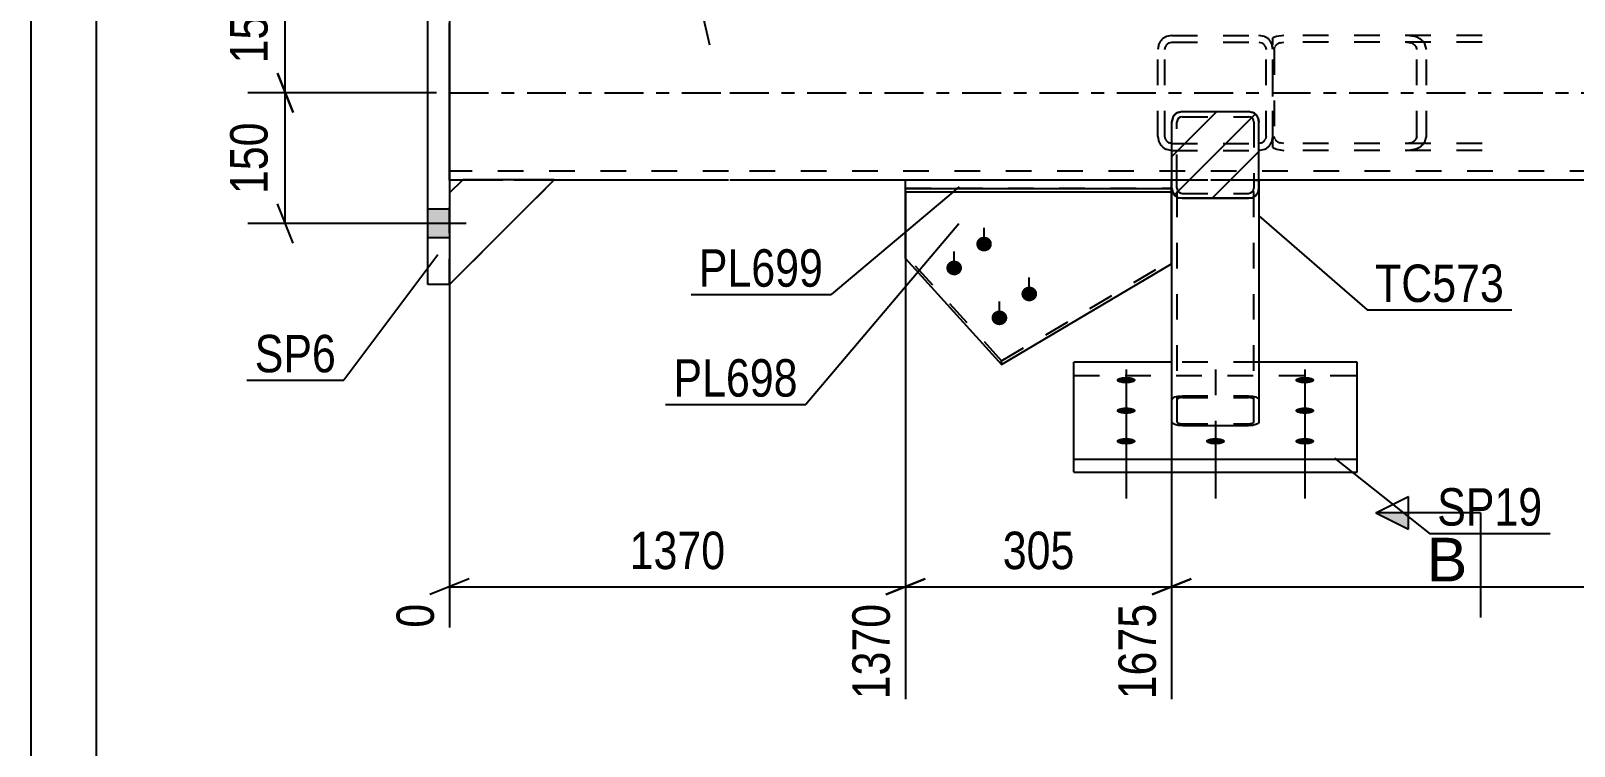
# Model space of a CAD drawing. Header units: millimetres. Extents: x 0 to 841, y 0 to 594.
# Drawn here: x 0 to 118, y 464.8 to 519.5 of the extents above; entities that cross this region are included whole.
import ezdxf

# ---------------------------------------------------------------- set-up
doc = ezdxf.new("R2010")
doc.units = ezdxf.units.MM
doc.linetypes.add('DXK_LINE_DOT2', pattern=[3.9198, 1.9599, -1.9599])
doc.linetypes.add('DXK_LINE_DOT3', pattern=[5.9187, 2.979, -0.9799, 0.9799, -0.9799])
doc.styles.add('Arial', font='ARIAL.TTF', dxfattribs={"height": 0.2})
doc.styles.add('Arial Narrow', font='ARIALN.TTF', dxfattribs={"height": 0.2})

# ---------------------------------------------------------------- blocks, each defined once
blk = doc.blocks.new('Unknown-761545321-1129 - 18537')
at = {"color": 5, "linetype": 'Continuous'}
for p, q in [((0, 594), (0, 0)), ((5, 589), (5, 5))]:
    blk.add_line(p, q, dxfattribs=at)
blk = doc.blocks.new('Part-761545321-2372 - 2342')
at = {"linetype": 'Continuous'}
h = blk.add_hatch(dxfattribs=at)
h.set_pattern_fill('', scale=0.7, style=0, pattern_type=0)
h.set_pattern_definition([(45, (93.6767, 506.9017), (-1.57154, 1.57154), [])])
h.paths.add_polyline_path([(93.42, 506.73), (93.68, 506.9), (93.85, 507.16), (93.91, 507.47), (93.91, 512.53), (93.85, 512.84), (93.68, 513.1), (93.42, 513.27), (93.11, 513.33), (88.04, 513.33), (87.74, 513.27), (87.48, 513.1), (87.31, 512.84), (87.24, 512.53), (87.24, 507.47), (87.31, 507.16), (87.48, 506.9), (87.74, 506.73)])
at = {"color": 7, "linetype": 'DXK_LINE_DOT2'}
for p, q in [((87.24, 512.53), (87.31, 512.84)), ((87.24, 508.09), (87.24, 512.53)), ((87.67, 512.69), (87.64, 512.53)), ((87.64, 508.09), (87.64, 512.53)), ((87.76, 512.82), (87.67, 512.69)), ((87.74, 513.27), (88.04, 513.33)), ((87.89, 512.9), (87.76, 512.82)), ((88.04, 512.93), (87.89, 512.9)), ((88.04, 513.33), (93.11, 513.33)), ((88.04, 512.93), (93.11, 512.93)), ((93.11, 513.33), (93.42, 513.27)), ((93.26, 512.9), (93.11, 512.93)), ((93.39, 512.82), (93.26, 512.9)), ((93.48, 512.69), (93.39, 512.82)), ((93.51, 512.53), (93.48, 512.69)), ((93.51, 512.53), (93.51, 508.09)), ((93.85, 512.84), (93.91, 512.53)), ((93.91, 508.09), (93.91, 512.53)), ((87.64, 508.09), (87.24, 508.09)), ((87.24, 507.47), (87.24, 508.09)), ((87.31, 507.16), (87.24, 507.47)), ((87.64, 507.47), (87.64, 508.09)), ((87.64, 507.47), (87.67, 507.31)), ((93.48, 507.31), (93.51, 507.47)), ((93.51, 508.09), (93.91, 508.09)), ((93.51, 508.09), (93.51, 507.47)), ((93.91, 507.47), (93.85, 507.16)), ((93.91, 508.09), (93.91, 507.47)), ((87.48, 506.9), (87.31, 507.16)), ((87.74, 506.73), (87.48, 506.9)), ((87.67, 507.31), (87.76, 507.18)), ((87.76, 507.18), (87.89, 507.1)), ((87.89, 507.1), (88.04, 507.07)), ((88.04, 507.07), (93.11, 507.07)), ((93.11, 507.07), (93.26, 507.1)), ((93.26, 507.1), (93.39, 507.18)), ((93.39, 507.18), (93.48, 507.31)), ((93.68, 506.9), (93.42, 506.73)), ((93.85, 507.16), (93.68, 506.9))]:
    blk.add_line(p, q, dxfattribs=at)
at = {"color": 2, "linetype": 'Continuous'}
for p, q in [((87.31, 512.84), (87.24, 512.53)), ((87.24, 507.47), (87.24, 512.53)), ((88.04, 513.33), (87.74, 513.27)), ((88.04, 513.33), (93.11, 513.33)), ((93.42, 513.27), (93.11, 513.33)), ((93.91, 512.53), (93.85, 512.84)), ((93.91, 507.47), (93.91, 512.53)), ((87.24, 507.47), (87.31, 507.16)), ((93.85, 507.16), (93.91, 507.47)), ((87.31, 507.16), (87.48, 506.9)), ((87.48, 506.9), (87.74, 506.73)), ((88.04, 506.67), (87.74, 506.73)), ((87.74, 506.73), (93.42, 506.73)), ((93.11, 506.67), (88.04, 506.67)), ((93.42, 506.73), (93.11, 506.67)), ((93.42, 506.73), (93.68, 506.9)), ((93.68, 506.9), (93.85, 507.16))]:
    blk.add_line(p, q, dxfattribs=at)
at = {"color": 7, "linetype": 'DXK_LINE_DOT2'}
for centre, start, end in [((88.04, 512.53), 112.5, 157.5), ((93.11, 512.53), 22.5, 67.5)]:
    blk.add_arc(centre, 0.8, start, end, dxfattribs=at)
at = {"color": 2, "linetype": 'Continuous'}
for centre, start, end in [((88.04, 512.53), 112.5, 157.5), ((93.11, 512.53), 22.5, 67.5)]:
    blk.add_arc(centre, 0.8, start, end, dxfattribs=at)
blk = doc.blocks.new('Part-761545321-2367 - 2342')
at = {"color": 2, "linetype": 'Continuous'}
for p, q in [((30.35, 500.09), (30.35, 529.43)), ((30.35, 529.43), (32.02, 529.43)), ((32.02, 529.43), (32.02, 500.09)), ((32.02, 500.09), (30.35, 500.09))]:
    blk.add_line(p, q, dxfattribs=at)
blk = doc.blocks.new('Part-761545321-2464 - 2342')
at = {"color": 7, "linetype": 'DXK_LINE_DOT2'}
for p, q in [((86.26, 518.5), (86.18, 518.09)), ((86.18, 511.43), (86.18, 518.09)), ((86.71, 518.09), (86.75, 518.3)), ((86.71, 511.43), (86.71, 518.09)), ((87.25, 519.16), (86.84, 519.08)), ((87.04, 518.59), (87.25, 518.63)), ((87.25, 519.16), (93.91, 519.16)), ((87.25, 518.63), (93.91, 518.63)), ((94.32, 519.08), (93.91, 519.16)), ((93.91, 518.63), (94.12, 518.59)), ((94.41, 518.3), (94.45, 518.09)), ((94.45, 511.43), (94.45, 518.09)), ((94.98, 518.09), (94.9, 518.5)), ((94.98, 511.43), (94.98, 518.09)), ((86.18, 511.43), (86.26, 511.02)), ((86.75, 511.22), (86.71, 511.43)), ((94.45, 511.43), (94.41, 511.22)), ((94.9, 511.02), (94.98, 511.43)), ((86.84, 510.44), (87.25, 510.36)), ((87.25, 510.89), (87.04, 510.94)), ((87.25, 510.89), (93.91, 510.89)), ((87.25, 510.36), (93.91, 510.36)), ((94.12, 510.94), (93.91, 510.89)), ((93.91, 510.36), (94.32, 510.44))]:
    blk.add_line(p, q, dxfattribs=at)
at = {"color": 7, "linetype": 'DXK_LINE_DOT3'}
blk.add_line((90.58, 514.76), (90.58, 514.76), dxfattribs=at)
at = {"color": 7, "linetype": 'DXK_LINE_DOT2'}
for centre, radius, start, end in [((87.25, 518.09), 1.07, 112.5, 157.5), ((87.25, 518.09), 0.533, 112.5, 157.5), ((93.91, 518.09), 0.533, 22.5, 67.5), ((93.91, 518.09), 1.07, 22.5, 67.5), ((87.25, 511.43), 1.07, 202.5, 247.5), ((87.25, 511.43), 0.533, 202.5, 247.5), ((93.91, 511.43), 0.533, 292.5, 337.5), ((93.91, 511.43), 1.07, 292.5, 337.5)]:
    blk.add_arc(centre, radius, start, end, dxfattribs=at)
blk = doc.blocks.new('Part-761545321-2466 - 2342')
at = {"color": 7, "linetype": 'DXK_LINE_DOT2'}
for p, q in [((95.24, 519.08), (94.98, 518.96)), ((94.98, 510.57), (94.98, 518.96)), ((95.07, 518.09), (95.12, 518.3)), ((95.07, 518.09), (95.07, 511.43)), ((95.82, 519.16), (95.24, 519.08)), ((95.53, 518.59), (95.82, 518.63)), ((110.98, 519.16), (95.82, 519.16)), ((110.98, 518.63), (95.82, 518.63)), ((105.79, 519.08), (105.22, 519.16)), ((105.22, 518.63), (105.5, 518.59)), ((105.91, 518.3), (105.97, 518.09)), ((105.97, 511.43), (105.97, 518.09)), ((106.72, 518.09), (106.6, 518.5)), ((106.72, 511.43), (106.72, 518.09)), ((95.12, 511.22), (95.07, 511.43)), ((105.97, 511.43), (105.91, 511.22)), ((106.6, 511.02), (106.72, 511.43)), ((94.98, 510.57), (95.24, 510.44)), ((95.24, 510.44), (95.82, 510.36)), ((95.82, 510.89), (95.53, 510.94)), ((110.98, 510.89), (95.82, 510.89)), ((110.98, 510.36), (95.82, 510.36)), ((105.5, 510.94), (105.22, 510.89)), ((105.22, 510.36), (105.79, 510.44))]:
    blk.add_line(p, q, dxfattribs=at)
for centre, radius, start, end in [((95.7, 517.92), 0.685, 103.9984, 146.7033), ((105.34, 517.92), 0.685, 33.2967, 76.0016), ((105.46, 517.75), 1.37, 33.2967, 76.0016), ((95.7, 511.6), 0.685, 213.2967, 256.0016), ((105.34, 511.6), 0.685, 283.9984, 326.7033), ((105.46, 511.77), 1.37, 283.9984, 326.7033)]:
    blk.add_arc(centre, radius, start, end, dxfattribs=at)
blk = doc.blocks.new('Part-761545321-2402 - 2342')
at = {"color": 2, "linetype": 'Continuous'}
for p, q in [((79.75, 485.73), (79.75, 494.15)), ((87.25, 494.15), (79.75, 494.15)), ((101.41, 494.15), (93.91, 494.15)), ((101.41, 485.73), (101.41, 494.15)), ((79.75, 486.74), (101.41, 486.74)), ((79.75, 485.73), (101.41, 485.73))]:
    blk.add_line(p, q, dxfattribs=at)
at = {"color": 7, "linetype": 'DXK_LINE_DOT2'}
for p, q in [((93.91, 494.15), (87.25, 494.15)), ((79.75, 493.14), (101.41, 493.14))]:
    blk.add_line(p, q, dxfattribs=at)
blk = doc.blocks.new('Part-761545321-2414 - 2342')
at = {"color": 7, "linetype": 'DXK_LINE_DOT2'}
for p, q in [((32.02, 507.1), (33.02, 508.1)), ((40.02, 508.1), (32.02, 500.1)), ((33.02, 508.1), (40.02, 508.1)), ((32.02, 500.1), (32.02, 507.1))]:
    blk.add_line(p, q, dxfattribs=at)
blk = doc.blocks.new('Part-761545321-2417 - 2342')
at = {"color": 2, "linetype": 'Continuous'}
for p, q in [((32.02, 507.1), (33.02, 508.1)), ((40.02, 508.1), (32.02, 500.1)), ((40.02, 508.1), (33.02, 508.1))]:
    blk.add_line(p, q, dxfattribs=at)
at = {"color": 7, "linetype": 'DXK_LINE_DOT2'}
blk.add_line((32.02, 500.1), (32.02, 507.1), dxfattribs=at)
blk = doc.blocks.new('Part-761545321-2420 - 2342')
at = {"color": 7, "linetype": 'DXK_LINE_DOT2'}
for p, q in [((32.02, 507.1), (33.02, 508.1)), ((40.02, 508.1), (32.02, 500.1)), ((33.02, 508.1), (40.02, 508.1)), ((32.02, 500.1), (32.02, 507.1))]:
    blk.add_line(p, q, dxfattribs=at)
blk = doc.blocks.new('Bolt-761545321-2508 - 2342')
at = {"linetype": 'Continuous'}
for points in [[(72.89, 503.75), (73.01, 503.74), (73.13, 503.71), (73.24, 503.65), (73.33, 503.57), (73.41, 503.47), (73.46, 503.37), (73.48, 503.25), (73.48, 503.13), (73.46, 503.02), (73.41, 502.91), (73.33, 502.81), (73.24, 502.73), (73.13, 502.68), (73.01, 502.64), (72.89, 502.63), (72.76, 502.64), (72.64, 502.68), (72.53, 502.73), (72.44, 502.81), (72.37, 502.91), (72.32, 503.02), (72.29, 503.13), (72.29, 503.25), (72.32, 503.37), (72.37, 503.47), (72.44, 503.57), (72.53, 503.65), (72.64, 503.71), (72.76, 503.74)], [(70.6, 501.93), (70.73, 501.91), (70.85, 501.88), (70.96, 501.82), (71.05, 501.74), (71.12, 501.65), (71.17, 501.54), (71.2, 501.42), (71.2, 501.3), (71.17, 501.19), (71.12, 501.08), (71.05, 500.99), (70.96, 500.91), (70.85, 500.85), (70.73, 500.81), (70.6, 500.8), (70.48, 500.81), (70.36, 500.85), (70.25, 500.91), (70.16, 500.99), (70.08, 501.08), (70.03, 501.19), (70.01, 501.3), (70.01, 501.42), (70.03, 501.54), (70.08, 501.65), (70.16, 501.74), (70.25, 501.82), (70.36, 501.88), (70.48, 501.91)], [(76.34, 499.94), (76.47, 499.93), (76.59, 499.89), (76.7, 499.83), (76.79, 499.75), (76.86, 499.66), (76.92, 499.55), (76.94, 499.43), (76.94, 499.32), (76.92, 499.2), (76.86, 499.09), (76.79, 499), (76.7, 498.92), (76.59, 498.86), (76.47, 498.82), (76.34, 498.81), (76.22, 498.82), (76.1, 498.86), (75.99, 498.92), (75.9, 499), (75.83, 499.09), (75.77, 499.2), (75.75, 499.32), (75.75, 499.43), (75.77, 499.55), (75.83, 499.66), (75.9, 499.75), (75.99, 499.83), (76.1, 499.89), (76.22, 499.93)], [(74.06, 498.11), (74.19, 498.1), (74.3, 498.06), (74.41, 498), (74.51, 497.92), (74.58, 497.83), (74.63, 497.72), (74.66, 497.61), (74.66, 497.49), (74.63, 497.37), (74.58, 497.27), (74.51, 497.17), (74.41, 497.09), (74.3, 497.03), (74.19, 497), (74.06, 496.98), (73.94, 497), (73.82, 497.03), (73.71, 497.09), (73.61, 497.17), (73.54, 497.27), (73.49, 497.37), (73.46, 497.49), (73.46, 497.61), (73.49, 497.72), (73.54, 497.83), (73.61, 497.92), (73.71, 498), (73.82, 498.06), (73.94, 498.1)]]:
    blk.add_hatch(color=1, dxfattribs=at).paths.add_polyline_path(points)
at = {"color": 1, "linetype": 'Continuous'}
for p, q in [((72.89, 502.73), (72.89, 504.44)), ((70.6, 500.91), (70.6, 502.62)), ((76.34, 498.92), (76.34, 500.63)), ((74.06, 497.09), (74.06, 498.8))]:
    blk.add_line(p, q, dxfattribs=at)
blk = doc.blocks.new('Part-761545321-2444 - 2342')
at = {"color": 2, "linetype": 'Continuous'}
for p, q in [((32.02, 509.43), (32.02, 520.09)), ((33.02, 508.09), (32.02, 508.09)), ((53.35, 508.09), (40.02, 508.09)), ((66.88, 508.09), (53.45, 508.09)), ((87.24, 508.09), (87.23, 508.09)), ((319.54, 508.09), (93.91, 508.09))]:
    blk.add_line(p, q, dxfattribs=at)
at = {"color": 7, "linetype": 'DXK_LINE_DOT3'}
for p, q in [((32.02, 514.76), (53.35, 514.76)), ((53.45, 514.76), (319.54, 514.76))]:
    blk.add_line(p, q, dxfattribs=at)
at = {"color": 7, "linetype": 'DXK_LINE_DOT2'}
for p, q in [((32.02, 508.09), (32.02, 509.43)), ((53.35, 508.76), (32.02, 508.76)), ((319.54, 508.76), (53.45, 508.76)), ((40.02, 508.09), (33.02, 508.09)), ((319.54, 508.09), (66.88, 508.09)), ((93.91, 508.09), (87.24, 508.09))]:
    blk.add_line(p, q, dxfattribs=at)
blk = doc.blocks.new('Bolt-761545321-2449 - 2342')
at = {"linetype": 'Continuous'}
for points in [[(30.35, 525.86), (30.35, 523.66), (32.02, 523.66), (32.02, 525.86)], [(30.35, 525.86), (30.35, 523.66), (32.02, 523.66), (32.02, 525.86)], [(30.35, 505.86), (30.35, 503.66), (32.02, 503.66), (32.02, 505.86)], [(30.35, 505.86), (30.35, 503.66), (32.02, 503.66), (32.02, 505.86)]]:
    blk.add_hatch(color=1, dxfattribs=at).paths.add_polyline_path(points)
at = {"color": 1, "linetype": 'Continuous'}
for p, q in [((32.02, 525.86), (30.35, 525.86)), ((32.02, 525.86), (30.35, 525.86)), ((33.28, 524.76), (25.35, 524.76)), ((33.28, 524.76), (25.35, 524.76)), ((32.02, 523.66), (30.35, 523.66)), ((32.02, 523.66), (30.35, 523.66)), ((32.02, 505.86), (30.35, 505.86)), ((32.02, 505.86), (30.35, 505.86)), ((33.28, 504.76), (25.35, 504.76)), ((33.28, 504.76), (25.35, 504.76)), ((32.02, 503.66), (30.35, 503.66)), ((32.02, 503.66), (30.35, 503.66))]:
    blk.add_line(p, q, dxfattribs=at)
blk = doc.blocks.new('Bolt-761545321-2450 - 2342')
at = {"linetype": 'Continuous'}
for points in [[(83.75, 492.53), (83.59, 492.53), (83.45, 492.55), (83.32, 492.58), (83.2, 492.61), (83.11, 492.65), (83.05, 492.7), (83.02, 492.75), (83.02, 492.8), (83.05, 492.86), (83.11, 492.9), (83.2, 492.95), (83.32, 492.98), (83.45, 493.01), (83.59, 493.02), (83.75, 493.03), (83.9, 493.02), (84.05, 493.01), (84.18, 492.98), (84.29, 492.95), (84.38, 492.9), (84.44, 492.86), (84.48, 492.8), (84.48, 492.75), (84.44, 492.7), (84.38, 492.65), (84.29, 492.61), (84.18, 492.58), (84.05, 492.55), (83.9, 492.53)], [(97.41, 492.53), (97.26, 492.53), (97.12, 492.55), (96.98, 492.58), (96.87, 492.61), (96.78, 492.65), (96.72, 492.7), (96.68, 492.75), (96.68, 492.8), (96.72, 492.86), (96.78, 492.9), (96.87, 492.95), (96.98, 492.98), (97.12, 493.01), (97.26, 493.02), (97.41, 493.03), (97.57, 493.02), (97.71, 493.01), (97.84, 492.98), (97.96, 492.95), (98.05, 492.9), (98.11, 492.86), (98.14, 492.8), (98.14, 492.75), (98.11, 492.7), (98.05, 492.65), (97.96, 492.61), (97.84, 492.58), (97.71, 492.55), (97.57, 492.53)], [(83.75, 490.19), (83.59, 490.2), (83.45, 490.21), (83.32, 490.24), (83.2, 490.27), (83.11, 490.32), (83.05, 490.36), (83.02, 490.41), (83.02, 490.47), (83.05, 490.52), (83.11, 490.57), (83.2, 490.61), (83.32, 490.64), (83.45, 490.67), (83.59, 490.69), (83.75, 490.69), (83.9, 490.69), (84.05, 490.67), (84.18, 490.64), (84.29, 490.61), (84.38, 490.57), (84.44, 490.52), (84.48, 490.47), (84.48, 490.41), (84.44, 490.36), (84.38, 490.32), (84.29, 490.27), (84.18, 490.24), (84.05, 490.21), (83.9, 490.2)], [(97.41, 490.19), (97.26, 490.2), (97.12, 490.21), (96.98, 490.24), (96.87, 490.27), (96.78, 490.32), (96.72, 490.36), (96.68, 490.41), (96.68, 490.47), (96.72, 490.52), (96.78, 490.57), (96.87, 490.61), (96.98, 490.64), (97.12, 490.67), (97.26, 490.69), (97.41, 490.69), (97.57, 490.69), (97.71, 490.67), (97.84, 490.64), (97.96, 490.61), (98.05, 490.57), (98.11, 490.52), (98.14, 490.47), (98.14, 490.41), (98.11, 490.36), (98.05, 490.32), (97.96, 490.27), (97.84, 490.24), (97.71, 490.21), (97.57, 490.2)], [(83.75, 487.85), (83.59, 487.86), (83.45, 487.87), (83.32, 487.9), (83.2, 487.94), (83.11, 487.98), (83.05, 488.03), (83.02, 488.08), (83.02, 488.13), (83.05, 488.18), (83.11, 488.23), (83.2, 488.27), (83.32, 488.31), (83.45, 488.33), (83.59, 488.35), (83.75, 488.35), (83.9, 488.35), (84.05, 488.33), (84.18, 488.31), (84.29, 488.27), (84.38, 488.23), (84.44, 488.18), (84.48, 488.13), (84.48, 488.08), (84.44, 488.03), (84.38, 487.98), (84.29, 487.94), (84.18, 487.9), (84.05, 487.87), (83.9, 487.86)], [(90.58, 487.85), (90.43, 487.86), (90.28, 487.87), (90.15, 487.9), (90.04, 487.94), (89.94, 487.98), (89.88, 488.03), (89.85, 488.08), (89.85, 488.13), (89.88, 488.18), (89.94, 488.23), (90.04, 488.27), (90.15, 488.31), (90.28, 488.33), (90.43, 488.35), (90.58, 488.35), (90.73, 488.35), (90.88, 488.33), (91.01, 488.31), (91.13, 488.27), (91.22, 488.23), (91.28, 488.18), (91.31, 488.13), (91.31, 488.08), (91.28, 488.03), (91.22, 487.98), (91.13, 487.94), (91.01, 487.9), (90.88, 487.87), (90.73, 487.86)], [(97.41, 487.85), (97.26, 487.86), (97.12, 487.87), (96.98, 487.9), (96.87, 487.94), (96.78, 487.98), (96.72, 488.03), (96.68, 488.08), (96.68, 488.13), (96.72, 488.18), (96.78, 488.23), (96.87, 488.27), (96.98, 488.31), (97.12, 488.33), (97.26, 488.35), (97.41, 488.35), (97.57, 488.35), (97.71, 488.33), (97.84, 488.31), (97.96, 488.27), (98.05, 488.23), (98.11, 488.18), (98.14, 488.13), (98.14, 488.08), (98.11, 488.03), (98.05, 487.98), (97.96, 487.94), (97.84, 487.9), (97.71, 487.87), (97.57, 487.86)]]:
    blk.add_hatch(color=1, dxfattribs=at).paths.add_polyline_path(points)
at = {"color": 1, "linetype": 'Continuous'}
for p, q in [((83.75, 493.59), (83.75, 488.39)), ((97.41, 493.59), (97.41, 488.39)), ((83.75, 491.26), (83.75, 486.06)), ((97.41, 491.26), (97.41, 486.06)), ((83.75, 488.92), (83.75, 483.72)), ((90.58, 488.92), (90.58, 483.72)), ((97.41, 488.92), (97.41, 483.72))]:
    blk.add_line(p, q, dxfattribs=at)
at = {"color": 1, "linetype": 'DXK_LINE_DOT2'}
blk.add_line((90.58, 493.59), (90.58, 488.39), dxfattribs=at)
blk = doc.blocks.new('Part-761545321-2462 - 2342')
at = {"color": 7, "linetype": 'DXK_LINE_DOT2'}
for p, q in [((87.25, 507.46), (87.25, 508.09)), ((93.91, 508.09), (87.25, 508.09)), ((87.65, 489.57), (87.65, 508.09)), ((93.48, 508.09), (93.51, 508.09)), ((93.51, 489.57), (93.51, 508.09)), ((87.25, 491.31), (87.31, 491.41)), ((87.31, 491.41), (87.48, 491.5)), ((87.48, 491.5), (87.74, 491.56)), ((87.68, 491.36), (87.65, 491.31)), ((87.76, 491.4), (87.68, 491.36)), ((87.74, 491.56), (88.05, 491.58)), ((87.89, 491.43), (87.76, 491.4)), ((88.05, 491.44), (87.89, 491.43)), ((88.05, 491.58), (93.11, 491.58)), ((88.05, 491.44), (93.11, 491.44)), ((93.11, 491.58), (93.42, 491.56)), ((93.27, 491.43), (93.11, 491.44)), ((93.4, 491.4), (93.27, 491.43)), ((93.48, 491.36), (93.4, 491.4)), ((93.42, 491.56), (93.68, 491.5)), ((93.51, 491.31), (93.48, 491.36)), ((93.68, 491.5), (93.85, 491.41)), ((93.85, 491.41), (93.91, 491.31)), ((87.65, 489.57), (87.68, 489.52)), ((87.68, 489.52), (87.76, 489.48)), ((87.76, 489.48), (87.89, 489.45)), ((87.89, 489.45), (88.05, 489.44)), ((88.05, 489.44), (93.11, 489.44)), ((93.11, 489.44), (93.27, 489.45)), ((93.27, 489.45), (93.4, 489.48)), ((93.4, 489.48), (93.48, 489.52)), ((93.48, 489.52), (93.51, 489.57))]:
    blk.add_line(p, q, dxfattribs=at)
at = {"color": 2, "linetype": 'Continuous'}
for p, q in [((87.25, 489.57), (87.25, 507.46)), ((93.91, 508.09), (93.91, 508.09)), ((93.91, 508.09), (93.91, 489.57)), ((87.31, 489.47), (87.25, 489.57)), ((87.48, 489.38), (87.31, 489.47)), ((87.74, 489.32), (87.48, 489.38)), ((88.05, 489.3), (87.74, 489.32)), ((88.05, 489.3), (93.11, 489.3)), ((93.42, 489.32), (93.11, 489.3)), ((93.68, 489.38), (93.42, 489.32)), ((93.85, 489.47), (93.68, 489.38)), ((93.91, 489.57), (93.85, 489.47))]:
    blk.add_line(p, q, dxfattribs=at)
blk = doc.blocks.new('Part-761545321-2506 - 2342')
at = {"color": 7, "linetype": 'DXK_LINE_DOT2'}
for p, q in [((66.88, 507.43), (66.88, 507.46)), ((66.88, 507.46), (87.23, 507.46)), ((66.88, 507.43), (66.88, 507.46)), ((87.23, 507.43), (87.23, 507.46)), ((87.23, 507.43), (87.23, 507.46)), ((74.23, 494.25), (66.88, 502.36)), ((74.23, 494.25), (87.23, 501.97)), ((74.23, 493.98), (74.23, 494.25))]:
    blk.add_line(p, q, dxfattribs=at)
at = {"color": 2, "linetype": 'Continuous'}
for p, q in [((66.88, 502.09), (66.88, 507.43)), ((66.88, 507.19), (87.23, 507.19)), ((87.23, 501.69), (87.23, 507.43)), ((66.88, 502.09), (74.23, 493.98)), ((74.23, 493.98), (87.23, 501.69))]:
    blk.add_line(p, q, dxfattribs=at)
blk = doc.blocks.new('Part-761545321-2507 - 2342')
at = {"color": 2, "linetype": 'Continuous'}
for p, q in [((87.23, 508.09), (66.88, 508.09)), ((66.88, 507.43), (66.88, 508.09)), ((87.23, 507.43), (87.23, 508.09)), ((87.23, 507.43), (66.88, 507.43))]:
    blk.add_line(p, q, dxfattribs=at)
blk = doc.blocks.new('StraightDimension-761545321-2594 - 2342')
at = {"color": 7, "linetype": 'Continuous'}
for p, q in [((18.85, 526.26), (20.05, 523.26)), ((29.35, 524.76), (16.6, 524.76)), ((19.45, 514.76), (19.45, 524.76)), ((20.05, 513.26), (18.85, 516.26)), ((31.02, 514.76), (16.6, 514.76))]:
    blk.add_line(p, q, dxfattribs=at)
at = {"color": 0}
blk.add_wipeout([(18.7, 523.1), (14.5, 523.1), (14.5, 516.42), (18.7, 516.42)], dxfattribs=at)
at = {"color": 3, "style": 'Arial Narrow'}
blk.add_text('150', height=2.863, rotation=90.0002, dxfattribs=at).set_placement((18.1, 517.02))
blk = doc.blocks.new('StraightDimension-761545321-2583 - 2342')
at = {"color": 7, "linetype": 'Continuous'}
for p, q in [((18.85, 516.26), (20.05, 513.26)), ((31.02, 514.76), (16.6, 514.76)), ((19.45, 504.76), (19.45, 514.76)), ((20.05, 503.26), (18.85, 506.26)), ((29.35, 504.76), (16.6, 504.76))]:
    blk.add_line(p, q, dxfattribs=at)
at = {"color": 0}
blk.add_wipeout([(18.7, 513.1), (14.5, 513.1), (14.5, 506.42), (18.7, 506.42)], dxfattribs=at)
at = {"color": 3, "style": 'Arial Narrow'}
blk.add_text('150', height=2.863, rotation=90.0002, dxfattribs=at).set_placement((18.1, 507.02))
blk = doc.blocks.new('StraightDimension-761545321-11197 - 2342')
at = {"color": 7, "linetype": 'Continuous'}
for p, q in [((87.23, 506.43), (87.23, 468.36)), ((88.73, 477.57), (85.73, 476.37)), ((87.23, 476.97), (340.97, 476.97))]:
    blk.add_line(p, q, dxfattribs=at)
blk = doc.blocks.new('StraightDimension-761545321-11198 - 2342')
at = {"color": 7, "linetype": 'Continuous'}
for p, q in [((66.88, 507.09), (66.88, 468.36)), ((87.23, 506.43), (87.23, 468.36)), ((68.38, 477.57), (65.38, 476.37)), ((66.88, 476.97), (87.23, 476.97)), ((85.73, 476.37), (88.73, 477.57))]:
    blk.add_line(p, q, dxfattribs=at)
at = {"color": 0}
blk.add_wipeout([(80.4, 477.72), (80.4, 481.92), (73.72, 481.92), (73.72, 477.72)], dxfattribs=at)
at = {"color": 3, "style": 'Arial Narrow'}
blk.add_text('305', height=2.863, dxfattribs=at).set_placement((74.32, 478.32))
at = {"color": 0, "linetype": 'Continuous'}
blk.add_wipeout([(86.63, 476.27), (82.43, 476.27), (82.43, 467.76), (86.63, 467.76)], dxfattribs=at)
at = {"color": 3, "linetype": 'Continuous', "style": 'Arial Narrow'}
blk.add_text('1675', height=2.863, rotation=90.0002, dxfattribs=at).set_placement((86.03, 468.36))
blk = doc.blocks.new('StraightDimension-761545321-11199 - 2342')
at = {"color": 7, "linetype": 'Continuous'}
for p, q in [((32.02, 507.09), (32.02, 473.84)), ((66.88, 507.09), (66.88, 468.36)), ((33.52, 477.57), (30.52, 476.37)), ((32.02, 476.97), (66.88, 476.97)), ((65.38, 476.37), (68.38, 477.57))]:
    blk.add_line(p, q, dxfattribs=at)
at = {"color": 0}
blk.add_wipeout([(53.71, 477.72), (53.71, 481.92), (45.19, 481.92), (45.19, 477.72)], dxfattribs=at)
at = {"color": 3, "style": 'Arial Narrow'}
blk.add_text('1370', height=2.863, dxfattribs=at).set_placement((45.79, 478.32))
at = {"color": 0, "linetype": 'Continuous'}
for points in [[(31.42, 476.27), (27.22, 476.27), (27.22, 473.24), (31.42, 473.24)], [(66.28, 476.27), (62.08, 476.27), (62.08, 467.76), (66.28, 467.76)]]:
    blk.add_wipeout(points, dxfattribs=at)
at = {"color": 3, "linetype": 'Continuous', "style": 'Arial Narrow'}
for s, height, p in [('0', 2.86, (30.82, 473.84)), ('1370', 2.863, (65.68, 468.36))]:
    blk.add_text(s, height=height, rotation=90.0002, dxfattribs=at).set_placement(p)
blk = doc.blocks.new('Mark-761545321-2363 - 2342')
at = {"color": 30, "linetype": 'Continuous'}
for p in [(31.12, 502.37), (16.52, 492.78)]:
    blk.add_line(p, (23.93, 492.78), dxfattribs=at)
at = {"color": 0}
blk.add_wipeout([(23.33, 493.38), (23.33, 496.38), (17.12, 496.38), (17.12, 493.38)], dxfattribs=at)
blk.add_wipeout([(23.33, 493.38), (23.33, 496.38), (17.12, 496.38), (17.12, 493.38)], dxfattribs=at)
at = {"color": 3, "style": 'Arial Narrow'}
blk.add_text('SP6', height=2.863, dxfattribs=at).set_placement((17.12, 493.38))
blk = doc.blocks.new('Mark-761545321-11038 - 2342')
at = {"color": 30, "linetype": 'Continuous'}
for p in [(70.99, 507.58), (50.48, 499.33)]:
    blk.add_line(p, (61.19, 499.33), dxfattribs=at)
at = {"color": 0}
blk.add_wipeout([(60.59, 499.93), (60.59, 502.93), (51.08, 502.93), (51.08, 499.93)], dxfattribs=at)
blk.add_wipeout([(60.59, 499.93), (60.59, 502.93), (51.08, 502.93), (51.08, 499.93)], dxfattribs=at)
at = {"color": 3, "style": 'Arial Narrow'}
blk.add_text('PL699', height=2.863, dxfattribs=at).set_placement((51.08, 499.93))
blk = doc.blocks.new('Mark-761545321-2440 - 2342')
at = {"color": 30, "linetype": 'Continuous'}
for p in [(38.23, 529.77), (51.91, 518.42)]:
    blk.add_line(p, (49.29, 529.77), dxfattribs=at)
at = {"color": 0}
blk.add_wipeout([(48.69, 530.37), (48.69, 533.37), (38.83, 533.37), (38.83, 530.37)], dxfattribs=at)
blk.add_wipeout([(48.69, 530.37), (48.69, 533.37), (38.83, 533.37), (38.83, 530.37)], dxfattribs=at)
at = {"color": 3, "style": 'Arial Narrow'}
blk.add_text('TR841', height=2.863, dxfattribs=at).set_placement((38.83, 530.37))
blk = doc.blocks.new('Mark-761545321-2458 - 2342')
at = {"color": 30, "linetype": 'Continuous'}
for p, q in [((93.91, 505.35), (102.19, 498.16)), ((102.19, 498.16), (113.25, 498.16))]:
    blk.add_line(p, q, dxfattribs=at)
at = {"color": 0}
blk.add_wipeout([(112.65, 498.76), (112.65, 501.76), (102.79, 501.76), (102.79, 498.76)], dxfattribs=at)
blk.add_wipeout([(112.65, 498.76), (112.65, 501.76), (102.79, 501.76), (102.79, 498.76)], dxfattribs=at)
at = {"color": 3, "style": 'Arial Narrow'}
blk.add_text('TC573', height=2.863, dxfattribs=at).set_placement((102.79, 498.76))
blk = doc.blocks.new('Mark-761545321-11035 - 2342')
at = {"color": 30, "linetype": 'Continuous'}
for p in [(70.97, 504.75), (48.54, 490.92)]:
    blk.add_line(p, (59.25, 490.92), dxfattribs=at)
at = {"color": 0}
blk.add_wipeout([(58.65, 491.52), (58.65, 494.52), (49.14, 494.52), (49.14, 491.52)], dxfattribs=at)
blk.add_wipeout([(58.65, 491.52), (58.65, 494.52), (49.14, 494.52), (49.14, 491.52)], dxfattribs=at)
at = {"color": 3, "style": 'Arial Narrow'}
blk.add_text('PL698', height=2.863, dxfattribs=at).set_placement((49.14, 491.52))
blk = doc.blocks.new('Mark-761545321-11051 - 2342')
at = {"color": 30, "linetype": 'Continuous'}
for p, q in [((99.68, 486.82), (106.94, 481.05)), ((106.94, 481.05), (116.18, 481.05))]:
    blk.add_line(p, q, dxfattribs=at)
at = {"color": 0}
blk.add_wipeout([(115.58, 481.65), (115.58, 484.65), (107.54, 484.65), (107.54, 481.65)], dxfattribs=at)
blk.add_wipeout([(115.58, 481.65), (115.58, 484.65), (107.54, 484.65), (107.54, 481.65)], dxfattribs=at)
at = {"color": 3, "style": 'Arial Narrow'}
blk.add_text('SP19', height=2.863, dxfattribs=at).set_placement((107.54, 481.65))
blk = doc.blocks.new('SectionMark-761545321-13408 - 3193')
at = {"linetype": 'Continuous'}
blk.add_hatch(color=6, dxfattribs=at).paths.add_polyline_path([(105.34, 482.63), (105.34, 481.38), (102.84, 482.63)])
at = {"color": 6, "linetype": 'Continuous'}
for p, q in [((102.84, 482.63), (105.34, 483.88)), ((105.34, 481.38), (105.34, 483.88)), ((110.84, 482.63), (102.84, 482.63)), ((102.84, 482.63), (105.34, 481.38)), ((110.84, 482.63), (110.84, 474.63))]:
    blk.add_line(p, q, dxfattribs=at)
at = {"color": 0, "linetype": 'Continuous'}
blk.add_wipeout([(109.84, 477.38), (109.84, 480.88), (106.73, 480.88), (106.73, 477.38)], dxfattribs=at)
at = {"color": 3, "linetype": 'Continuous', "style": 'Arial'}
blk.add_text('B', height=3.34, dxfattribs=at).set_placement((106.73, 477.38))

msp = doc.modelspace()

# ---------------------------------------------------------------- block references
for name in ['Unknown-761545321-1129 - 18537', 'Part-761545321-2367 - 2342', 'Bolt-761545321-2449 - 2342', 'Part-761545321-2444 - 2342', 'Part-761545321-2464 - 2342', 'Part-761545321-2466 - 2342', 'Part-761545321-2372 - 2342', 'Part-761545321-2414 - 2342', 'Part-761545321-2417 - 2342', 'Part-761545321-2420 - 2342', 'Part-761545321-2507 - 2342', 'Part-761545321-2506 - 2342', 'Part-761545321-2462 - 2342', 'Bolt-761545321-2508 - 2342', 'Part-761545321-2402 - 2342', 'Bolt-761545321-2450 - 2342']:
    msp.add_blockref(name, (0, 0))

# ---------------------------------------------------------------- next in the draw order: block references
for name in ['Mark-761545321-2440 - 2342', 'StraightDimension-761545321-2594 - 2342', 'StraightDimension-761545321-11197 - 2342']:
    msp.add_blockref(name, (0, 0))

# ---------------------------------------------------------------- next in the draw order: block references
for name in ['StraightDimension-761545321-2583 - 2342', 'StraightDimension-761545321-11198 - 2342', 'Mark-761545321-2458 - 2342', 'Mark-761545321-11051 - 2342']:
    msp.add_blockref(name, (0, 0))

# ---------------------------------------------------------------- next in the draw order: block references
for name in ['StraightDimension-761545321-11199 - 2342', 'SectionMark-761545321-13408 - 3193']:
    msp.add_blockref(name, (0, 0))

# ---------------------------------------------------------------- next in the draw order: block references
for name in ['Mark-761545321-11038 - 2342', 'Mark-761545321-2363 - 2342']:
    msp.add_blockref(name, (0, 0))

# ---------------------------------------------------------------- next in the draw order: block references
msp.add_blockref('Mark-761545321-11035 - 2342', (0, 0))

doc.saveas('drawing.dxf')
